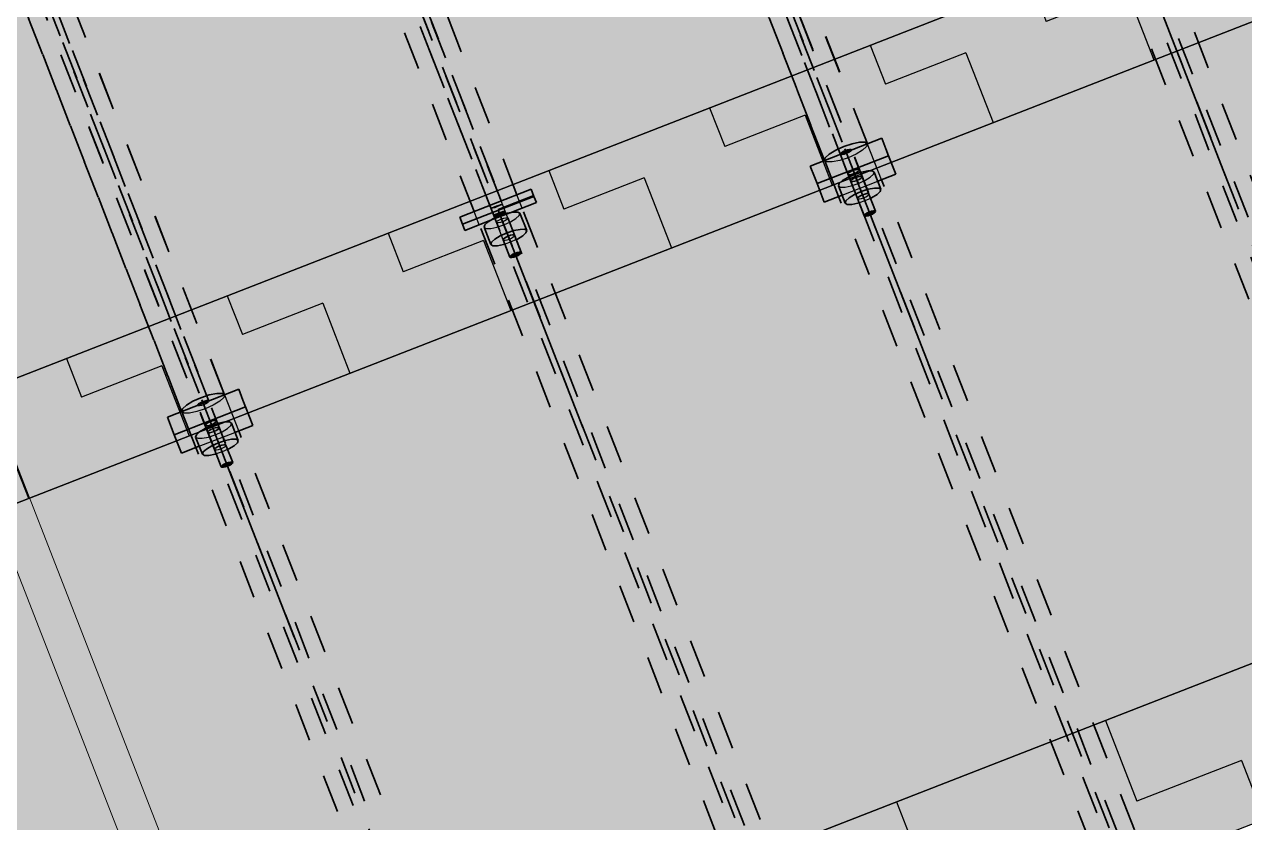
# Model space of a CAD drawing. Header units: metres. Extents: x 2688466 to 2688595, y 1221626 to 1221756.
# Drawn here: x 2688521.577 to 2688524.759, y 1221715.271 to 1221717.352 of the extents above; entities that cross this region are included whole.
import ezdxf

# ---------------------------------------------------------------- set-up
doc = ezdxf.new("R2010")
doc.units = ezdxf.units.M
doc.linetypes.add('AUSGEZOGEN', pattern=[0])
doc.linetypes.add('VERDECKT2_S2', pattern=[0.15, 0.1, -0.05])
for name, color, linetype, lineweight in [('Beton Ansicht', 7, 'AUSGEZOGEN', 35), ('Schnittbeschriftung', 7, 'AUSGEZOGEN', 50), ('Standard', 7, 'AUSGEZOGEN', 13), ('Text Decke', 7, 'AUSGEZOGEN', 25)]:
    doc.layers.add(name, color=color, linetype=linetype, lineweight=lineweight)

# ---------------------------------------------------------------- blocks, each defined once
blk = doc.blocks.new('Kran parametrisch_$F1')
at = {"layer": 'Standard', "color": 1, "linetype": 'AUSGEZOGEN', "lineweight": 18, "transparency": 33554687}
for points in [[(0.65, -1), (0.75, -1), (0.75, 50), (0.65, 50)], [(0.75, -1), (0.65, -1), (0.65, 50), (0.75, 50)], [(0.65, -1), (0.65, 50), (0.65, 50), (0.65, -1)], [(0.75, 50), (0.75, -1), (0.75, -1), (0.75, 50)]]:
    blk.add_lwpolyline(points, close=True, dxfattribs=at)

msp = doc.modelspace()

# ---------------------------------------------------------------- hatches: boundary and pattern name
at = {"layer": 'Beton Ansicht', "linetype": 'AUSGEZOGEN', "lineweight": 35, "transparency": 33554687}
for points in [[(2688522.7903, 1221716.8799), (2688522.7914, 1221716.8803), (2688522.1001, 1221718.6552), (2688522.0996, 1221718.6533)], [(2688522.7914, 1221716.8803), (2688522.7946, 1221716.8816), (2688522.1029, 1221718.6578), (2688522.1001, 1221718.6552)], [(2688522.7946, 1221716.8816), (2688522.7995, 1221716.8834), (2688522.1074, 1221718.6605), (2688522.1029, 1221718.6578)], [(2688522.7995, 1221716.8834), (2688522.8052, 1221716.8857), (2688522.113, 1221718.663), (2688522.1074, 1221718.6605)], [(2688522.8052, 1221716.8857), (2688522.8109, 1221716.8879), (2688522.1188, 1221718.6649), (2688522.113, 1221718.663)], [(2688522.8109, 1221716.8879), (2688522.8157, 1221716.8898), (2688522.124, 1221718.666), (2688522.1188, 1221718.6649)], [(2688522.8157, 1221716.8898), (2688522.8189, 1221716.891), (2688522.1277, 1221718.666), (2688522.124, 1221718.666)], [(2688522.8189, 1221716.891), (2688522.8201, 1221716.8915), (2688522.1294, 1221718.6649), (2688522.1277, 1221718.666)], [(2688522.8208, 1221716.8624), (2688522.815, 1221716.8603), (2688522.8179, 1221716.853), (2688522.8237, 1221716.855)], [(2688522.8257, 1221716.864), (2688522.8208, 1221716.8624), (2688522.8237, 1221716.855), (2688522.8286, 1221716.8566)], [(2688522.8291, 1221716.8648), (2688522.8257, 1221716.864), (2688522.8286, 1221716.8566), (2688522.8319, 1221716.8577)], [(2688522.8305, 1221716.8648), (2688522.8291, 1221716.8648), (2688522.8319, 1221716.8577), (2688522.8331, 1221716.8581)], [(2688522.8016, 1221716.8541), (2688522.8007, 1221716.8532), (2688522.8033, 1221716.8465), (2688522.8044, 1221716.847)], [(2688522.8047, 1221716.8558), (2688522.8016, 1221716.8541), (2688522.8044, 1221716.847), (2688522.8075, 1221716.8484)], [(2688522.8094, 1221716.858), (2688522.8047, 1221716.8558), (2688522.8075, 1221716.8484), (2688522.8123, 1221716.8505)], [(2688522.815, 1221716.8603), (2688522.8094, 1221716.858), (2688522.8123, 1221716.8505), (2688522.8179, 1221716.853)], [(2688522.8505, 1221716.7523), (2688522.8561, 1221716.7548), (2688522.8386, 1221716.7998), (2688522.833, 1221716.7973)], [(2688522.8561, 1221716.7548), (2688522.8619, 1221716.7568), (2688522.8444, 1221716.8018), (2688522.8386, 1221716.7998)], [(2688522.8619, 1221716.7568), (2688522.8671, 1221716.7578), (2688522.8496, 1221716.8028), (2688522.8444, 1221716.8018)], [(2688522.8671, 1221716.7578), (2688522.8708, 1221716.7578), (2688522.8533, 1221716.8028), (2688522.8496, 1221716.8028)], [(2688522.8708, 1221716.7578), (2688522.8725, 1221716.7568), (2688522.855, 1221716.8018), (2688522.8533, 1221716.8028)], [(2688522.8427, 1221716.7452), (2688522.8433, 1221716.7471), (2688522.8257, 1221716.7921), (2688522.8252, 1221716.7902)], [(2688522.8433, 1221716.7471), (2688522.846, 1221716.7496), (2688522.8285, 1221716.7946), (2688522.8257, 1221716.7921)], [(2688522.846, 1221716.7496), (2688522.8505, 1221716.7523), (2688522.833, 1221716.7973), (2688522.8285, 1221716.7946)]]:
    msp.add_hatch(color=5, dxfattribs=at).paths.add_polyline_path(points)
at = {"layer": 'Beton Ansicht', "linetype": 'AUSGEZOGEN', "lineweight": 13, "true_color": 0xd2d2a5, "transparency": 33554687}
for points in [[(2688523.8234, 1221717.0271), (2688523.8126, 1221717.0549), (2688523.6262, 1221716.9823), (2688523.6371, 1221716.9545)], [(2688523.6371, 1221716.9545), (2688523.6441, 1221716.9365), (2688523.8304, 1221717.0091), (2688523.8234, 1221717.0271)], [(2688523.6441, 1221716.9365), (2688523.6629, 1221716.8883), (2688523.7094, 1221716.9064), (2688523.7, 1221716.9305), (2688523.7018, 1221716.9365), (2688523.7104, 1221716.9444), (2688523.7245, 1221716.9529), (2688523.7419, 1221716.9607), (2688523.7601, 1221716.9667), (2688523.7763, 1221716.97), (2688523.7879, 1221716.97), (2688523.7932, 1221716.9668), (2688523.8026, 1221716.9427), (2688523.8492, 1221716.9608), (2688523.8304, 1221717.0091)], [(2688522.1467, 1221716.3724), (2688522.1358, 1221716.4003), (2688521.9495, 1221716.3277), (2688521.9603, 1221716.2998)], [(2688521.9603, 1221716.2998), (2688521.9673, 1221716.2818), (2688522.1537, 1221716.3544), (2688522.1467, 1221716.3724)], [(2688521.9673, 1221716.2818), (2688521.9861, 1221716.2336), (2688522.0327, 1221716.2518), (2688522.0233, 1221716.2759), (2688522.0251, 1221716.2819), (2688522.0336, 1221716.2897), (2688522.0477, 1221716.2982), (2688522.0652, 1221716.3061), (2688522.0834, 1221716.3121), (2688522.0995, 1221716.3154), (2688522.1112, 1221716.3154), (2688522.1165, 1221716.3122), (2688522.1259, 1221716.288), (2688522.1725, 1221716.3062), (2688522.1537, 1221716.3544)]]:
    msp.add_hatch(color=9, dxfattribs=at).paths.add_polyline_path(points)
at = {"layer": 'Beton Ansicht', "linetype": 'AUSGEZOGEN', "lineweight": 13, "transparency": 33554687}
for points in [[(2688523.7179, 1221717.0225), (2688523.7123, 1221717.02), (2688523.7137, 1221717.0164), (2688523.7194, 1221717.0186)], [(2688523.7237, 1221717.0244), (2688523.7179, 1221717.0225), (2688523.7194, 1221717.0186), (2688523.7251, 1221717.0208)], [(2688523.7289, 1221717.0255), (2688523.7237, 1221717.0244), (2688523.7251, 1221717.0208), (2688523.7299, 1221717.0227)], [(2688523.7326, 1221717.0255), (2688523.7289, 1221717.0255), (2688523.7299, 1221717.0227), (2688523.7332, 1221717.024)], [(2688523.7343, 1221717.0244), (2688523.7326, 1221717.0255), (2688523.7332, 1221717.024)], [(2688523.705, 1221717.0147), (2688523.7045, 1221717.0128), (2688523.7056, 1221717.0133)], [(2688523.7078, 1221717.0172), (2688523.705, 1221717.0147), (2688523.7056, 1221717.0133), (2688523.7088, 1221717.0145)], [(2688523.7123, 1221717.02), (2688523.7078, 1221717.0172), (2688523.7088, 1221717.0145), (2688523.7137, 1221717.0164)], [(2688523.742, 1221716.9079), (2688523.7595, 1221716.9157), (2688523.7419, 1221716.9607), (2688523.7245, 1221716.9529)], [(2688523.7595, 1221716.9157), (2688523.7777, 1221716.9217), (2688523.7601, 1221716.9667), (2688523.7419, 1221716.9607)], [(2688523.7777, 1221716.9217), (2688523.7938, 1221716.925), (2688523.7763, 1221716.97), (2688523.7601, 1221716.9667)], [(2688523.7938, 1221716.925), (2688523.8054, 1221716.925), (2688523.7879, 1221716.97), (2688523.7763, 1221716.97)], [(2688523.8054, 1221716.925), (2688523.8108, 1221716.9218), (2688523.7932, 1221716.9668), (2688523.7879, 1221716.97)], [(2688523.7176, 1221716.8855), (2688523.7193, 1221716.8915), (2688523.7018, 1221716.9365), (2688523.7, 1221716.9305)], [(2688523.7193, 1221716.8915), (2688523.7279, 1221716.8994), (2688523.7104, 1221716.9444), (2688523.7018, 1221716.9365)], [(2688523.7279, 1221716.8994), (2688523.742, 1221716.9079), (2688523.7245, 1221716.9529), (2688523.7104, 1221716.9444)], [(2688523.7863, 1221716.8995), (2688523.8004, 1221716.908), (2688523.809, 1221716.9158), (2688523.8108, 1221716.9218), (2688523.8054, 1221716.925), (2688523.7938, 1221716.925), (2688523.7777, 1221716.9217), (2688523.7595, 1221716.9157), (2688523.742, 1221716.9079), (2688523.7279, 1221716.8994), (2688523.7193, 1221716.8915), (2688523.7176, 1221716.8855), (2688523.7229, 1221716.8823), (2688523.7345, 1221716.8823), (2688523.7507, 1221716.8856), (2688523.7537, 1221716.8866), (2688523.7493, 1221716.8978), (2688523.7498, 1221716.8998), (2688523.7526, 1221716.9023), (2688523.7571, 1221716.905), (2688523.7627, 1221716.9075), (2688523.7685, 1221716.9094), (2688523.7736, 1221716.9105), (2688523.7774, 1221716.9105), (2688523.7791, 1221716.9095), (2688523.7835, 1221716.8982)], [(2688523.7668, 1221716.8528), (2688523.7673, 1221716.8548), (2688523.7498, 1221716.8998), (2688523.7493, 1221716.8978)], [(2688523.7673, 1221716.8548), (2688523.7701, 1221716.8573), (2688523.7526, 1221716.9023), (2688523.7498, 1221716.8998)], [(2688523.7701, 1221716.8573), (2688523.7746, 1221716.86), (2688523.7571, 1221716.905), (2688523.7526, 1221716.9023)], [(2688523.7746, 1221716.86), (2688523.7802, 1221716.8625), (2688523.7627, 1221716.9075), (2688523.7571, 1221716.905)], [(2688523.7802, 1221716.8625), (2688523.786, 1221716.8644), (2688523.7685, 1221716.9094), (2688523.7627, 1221716.9075)], [(2688523.786, 1221716.8644), (2688523.7912, 1221716.8655), (2688523.7736, 1221716.9105), (2688523.7685, 1221716.9094)], [(2688523.7912, 1221716.8655), (2688523.7949, 1221716.8655), (2688523.7774, 1221716.9105), (2688523.7736, 1221716.9105)], [(2688523.7949, 1221716.8655), (2688523.7966, 1221716.8645), (2688523.7791, 1221716.9095), (2688523.7774, 1221716.9105)], [(2688522.8536, 1221716.8141), (2688522.8697, 1221716.8173), (2688522.8522, 1221716.8623), (2688522.8361, 1221716.8591)], [(2688522.8697, 1221716.8173), (2688522.8813, 1221716.8174), (2688522.8638, 1221716.8624), (2688522.8522, 1221716.8623)], [(2688522.8813, 1221716.8174), (2688522.8867, 1221716.8141), (2688522.8692, 1221716.8591), (2688522.8638, 1221716.8624)], [(2688523.7933, 1221716.86), (2688523.796, 1221716.8625), (2688523.7966, 1221716.8645), (2688523.7949, 1221716.8655), (2688523.7912, 1221716.8655), (2688523.786, 1221716.8644), (2688523.7802, 1221716.8625), (2688523.7746, 1221716.86), (2688523.7701, 1221716.8573), (2688523.7673, 1221716.8548), (2688523.7668, 1221716.8528), (2688523.7685, 1221716.8518), (2688523.7722, 1221716.8518), (2688523.7774, 1221716.8529), (2688523.7832, 1221716.8548), (2688523.7888, 1221716.8573)], [(2688522.7953, 1221716.7838), (2688522.8038, 1221716.7917), (2688522.7863, 1221716.8367), (2688522.7777, 1221716.8288)], [(2688522.8038, 1221716.7917), (2688522.8179, 1221716.8002), (2688522.8004, 1221716.8452), (2688522.7863, 1221716.8367)], [(2688522.8179, 1221716.8002), (2688522.8354, 1221716.808), (2688522.8179, 1221716.853), (2688522.8004, 1221716.8452)], [(2688522.8354, 1221716.808), (2688522.8536, 1221716.8141), (2688522.8361, 1221716.8591), (2688522.8179, 1221716.853)], [(2688522.7935, 1221716.7778), (2688522.7953, 1221716.7838), (2688522.7777, 1221716.8288), (2688522.776, 1221716.8228)], [(2688522.8623, 1221716.7918), (2688522.8764, 1221716.8003), (2688522.8849, 1221716.8081), (2688522.8867, 1221716.8141), (2688522.8813, 1221716.8174), (2688522.8697, 1221716.8173), (2688522.8536, 1221716.8141), (2688522.8354, 1221716.808), (2688522.8179, 1221716.8002), (2688522.8038, 1221716.7917), (2688522.7953, 1221716.7838), (2688522.7935, 1221716.7778), (2688522.7988, 1221716.7746), (2688522.8105, 1221716.7746), (2688522.8266, 1221716.7779), (2688522.8296, 1221716.7789), (2688522.8252, 1221716.7902), (2688522.8257, 1221716.7921), (2688522.8285, 1221716.7946), (2688522.833, 1221716.7973), (2688522.8386, 1221716.7998), (2688522.8444, 1221716.8018), (2688522.8496, 1221716.8028), (2688522.8533, 1221716.8028), (2688522.855, 1221716.8018), (2688522.8594, 1221716.7905)], [(2688522.8692, 1221716.7523), (2688522.872, 1221716.7549), (2688522.8725, 1221716.7568), (2688522.8708, 1221716.7578), (2688522.8671, 1221716.7578), (2688522.8619, 1221716.7568), (2688522.8561, 1221716.7548), (2688522.8505, 1221716.7523), (2688522.846, 1221716.7496), (2688522.8433, 1221716.7471), (2688522.8427, 1221716.7452), (2688522.8444, 1221716.7441), (2688522.8481, 1221716.7441), (2688522.8533, 1221716.7452), (2688522.8591, 1221716.7471), (2688522.8647, 1221716.7496)], [(2688522.0283, 1221716.3601), (2688522.0277, 1221716.3582), (2688522.0289, 1221716.3586)], [(2688522.0311, 1221716.3626), (2688522.0283, 1221716.3601), (2688522.0289, 1221716.3586), (2688522.0321, 1221716.3599)], [(2688522.0356, 1221716.3653), (2688522.0311, 1221716.3626), (2688522.0321, 1221716.3599), (2688522.0369, 1221716.3618)], [(2688522.0412, 1221716.3678), (2688522.0356, 1221716.3653), (2688522.0369, 1221716.3618), (2688522.0427, 1221716.364)], [(2688522.047, 1221716.3698), (2688522.0412, 1221716.3678), (2688522.0427, 1221716.364), (2688522.0484, 1221716.3662)], [(2688522.0521, 1221716.3708), (2688522.047, 1221716.3698), (2688522.0484, 1221716.3662), (2688522.0532, 1221716.3681)], [(2688522.0559, 1221716.3708), (2688522.0521, 1221716.3708), (2688522.0532, 1221716.3681), (2688522.0564, 1221716.3694)], [(2688522.0576, 1221716.3698), (2688522.0559, 1221716.3708), (2688522.0564, 1221716.3694)], [(2688522.0426, 1221716.2369), (2688522.0512, 1221716.2447), (2688522.0336, 1221716.2897), (2688522.0251, 1221716.2819)], [(2688522.0512, 1221716.2447), (2688522.0653, 1221716.2532), (2688522.0477, 1221716.2982), (2688522.0336, 1221716.2897)], [(2688522.0653, 1221716.2532), (2688522.0827, 1221716.2611), (2688522.0652, 1221716.3061), (2688522.0477, 1221716.2982)], [(2688522.0827, 1221716.2611), (2688522.1009, 1221716.2671), (2688522.0834, 1221716.3121), (2688522.0652, 1221716.3061)], [(2688522.1009, 1221716.2671), (2688522.1171, 1221716.2704), (2688522.0995, 1221716.3154), (2688522.0834, 1221716.3121)], [(2688522.1171, 1221716.2704), (2688522.1287, 1221716.2704), (2688522.1112, 1221716.3154), (2688522.0995, 1221716.3154)], [(2688522.1287, 1221716.2704), (2688522.134, 1221716.2672), (2688522.1165, 1221716.3122), (2688522.1112, 1221716.3154)], [(2688522.0408, 1221716.2309), (2688522.0426, 1221716.2369), (2688522.0251, 1221716.2819), (2688522.0233, 1221716.2759)], [(2688522.1096, 1221716.2448), (2688522.1237, 1221716.2533), (2688522.1323, 1221716.2612), (2688522.134, 1221716.2672), (2688522.1287, 1221716.2704), (2688522.1171, 1221716.2704), (2688522.1009, 1221716.2671), (2688522.0827, 1221716.2611), (2688522.0653, 1221716.2532), (2688522.0512, 1221716.2447), (2688522.0426, 1221716.2369), (2688522.0408, 1221716.2309), (2688522.0462, 1221716.2276), (2688522.0578, 1221716.2277), (2688522.0739, 1221716.2309), (2688522.0769, 1221716.2319), (2688522.0725, 1221716.2432), (2688522.0731, 1221716.2451), (2688522.0758, 1221716.2476), (2688522.0803, 1221716.2504), (2688522.0859, 1221716.2529), (2688522.0917, 1221716.2548), (2688522.0969, 1221716.2558), (2688522.1006, 1221716.2559), (2688522.1023, 1221716.2548), (2688522.1067, 1221716.2435)], [(2688522.09, 1221716.1982), (2688522.0906, 1221716.2001), (2688522.0731, 1221716.2451), (2688522.0725, 1221716.2432)], [(2688522.0906, 1221716.2001), (2688522.0934, 1221716.2026), (2688522.0758, 1221716.2476), (2688522.0731, 1221716.2451)], [(2688522.0934, 1221716.2026), (2688522.0979, 1221716.2054), (2688522.0803, 1221716.2504), (2688522.0758, 1221716.2476)], [(2688522.0979, 1221716.2054), (2688522.1035, 1221716.2079), (2688522.0859, 1221716.2529), (2688522.0803, 1221716.2504)], [(2688522.1035, 1221716.2079), (2688522.1093, 1221716.2098), (2688522.0917, 1221716.2548), (2688522.0859, 1221716.2529)], [(2688522.1093, 1221716.2098), (2688522.1144, 1221716.2108), (2688522.0969, 1221716.2558), (2688522.0917, 1221716.2548)], [(2688522.1144, 1221716.2108), (2688522.1182, 1221716.2109), (2688522.1006, 1221716.2559), (2688522.0969, 1221716.2558)], [(2688522.1182, 1221716.2109), (2688522.1199, 1221716.2098), (2688522.1023, 1221716.2548), (2688522.1006, 1221716.2559)], [(2688522.1166, 1221716.2054), (2688522.1193, 1221716.2079), (2688522.1199, 1221716.2098), (2688522.1182, 1221716.2109), (2688522.1144, 1221716.2108), (2688522.1093, 1221716.2098), (2688522.1035, 1221716.2079), (2688522.0979, 1221716.2054), (2688522.0934, 1221716.2026), (2688522.0906, 1221716.2001), (2688522.09, 1221716.1982), (2688522.0918, 1221716.1972), (2688522.0955, 1221716.1972), (2688522.1006, 1221716.1982), (2688522.1065, 1221716.2002), (2688522.1121, 1221716.2027)]]:
    msp.add_hatch(color=5, dxfattribs=at).paths.add_polyline_path(points)
at = {"layer": 'Beton Ansicht', "linetype": 'AUSGEZOGEN', "lineweight": 13, "true_color": 0xb20000, "transparency": 33554687}
for points in [[(2688522.9056, 1221716.9034), (2688522.8983, 1221716.922), (2688522.712, 1221716.8494), (2688522.7192, 1221716.8308)], [(2688522.9119, 1221716.8871), (2688522.9056, 1221716.9034), (2688522.7192, 1221716.8308), (2688522.7255, 1221716.8146), (2688522.7936, 1221716.8411), (2688522.8004, 1221716.8452), (2688522.8033, 1221716.8465), (2688522.8007, 1221716.8532), (2688522.8016, 1221716.8541), (2688522.8047, 1221716.8558), (2688522.8094, 1221716.858), (2688522.815, 1221716.8603), (2688522.8208, 1221716.8624), (2688522.8257, 1221716.864), (2688522.8291, 1221716.8648), (2688522.8305, 1221716.8648), (2688522.8331, 1221716.8581), (2688522.8361, 1221716.8591), (2688522.8438, 1221716.8606)]]:
    msp.add_hatch(color=14, dxfattribs=at).paths.add_polyline_path(points)
at = {"layer": 'Standard', "linetype": 'AUSGEZOGEN', "lineweight": 13, "transparency": 33554559}
h = msp.add_hatch(color=7, dxfattribs=at)
h.set_gradient(color1=(199, 199, 199), color2=(199, 199, 199), one_color=1)
h.paths.add_polyline_path([(2688524.0481, 1221722.5136), (2688523.0204, 1221725.1523), (2688510.7203, 1221720.3619), (2688513.256, 1221713.851), (2688516.9486, 1221715.2891), (2688517.1695, 1221714.7219), (2688524.6588, 1221717.6386), (2688522.9298, 1221722.0782)], flags=0)
h = msp.add_hatch(color=7, dxfattribs=at)
h.set_gradient(color1=(140, 255, 140), color2=(140, 255, 140), one_color=1)
h.paths.add_polyline_path([(2688525.0461, 1221717.7465), (2688524.6588, 1221717.6386), (2688517.1695, 1221714.7219), (2688516.9965, 1221714.3283), (2688526.2135, 1221717.9179), (2688526.1177, 1221718.1639)], flags=0)
at = {"layer": 'Standard', "linetype": 'AUSGEZOGEN', "lineweight": 25, "transparency": 33554687}
h = msp.add_hatch(dxfattribs=at)
h.set_pattern_fill('MUSTER', scale=0.225, angle=201.28, style=0, pattern_type=2)
h.set_pattern_definition([(201.28, (2688527.788, 1221730.57237), (-0.1280007, -0.2913174), [0.225, -0.225]), (291.28, (2688527.788, 1221730.57237), (0.2913174, -0.1280007), [0.225, -0.225])])
h.paths.add_polyline_path([(2688517.1695, 1221714.7219), (2688516.9965, 1221714.3283), (2688526.2135, 1221717.9179), (2688526.1177, 1221718.1639), (2688526.1177, 1221718.1639), (2688525.0461, 1221717.7465), (2688524.6588, 1221717.6386)], flags=0)
at = {"layer": 'Standard', "linetype": 'AUSGEZOGEN', "lineweight": 13, "transparency": 33554559}
h = msp.add_hatch(color=7, dxfattribs=at)
h.set_gradient(color1=(199, 199, 199), color2=(199, 199, 199), one_color=1)
h.paths.add_polyline_path([(2688516.9965, 1221714.3283), (2688517.5559, 1221712.8921), (2688518.9734, 1221713.4442), (2688518.98, 1221713.4274), (2688526.7794, 1221716.4649), (2688526.2135, 1221717.9179)], flags=0)
at = {"layer": 'Standard', "linetype": 'AUSGEZOGEN', "lineweight": 25, "transparency": 33554687}
h = msp.add_hatch(dxfattribs=at)
h.set_pattern_fill('MUSTER', scale=0.2925, angle=201.28, style=0, pattern_type=2)
h.set_pattern_definition([(201.28, (2688527.7112, 1221730.39757), (-0.166401, -0.3787126), [0.2925, -0.2925]), (291.28, (2688527.7112, 1221730.39757), (0.3787126, -0.166401), [0.2925, -0.2925])])
h.paths.add_polyline_path([(2688517.3233, 1221712.3629), (2688526.9211, 1221716.1008), (2688526.7794, 1221716.4649), (2688518.98, 1221713.4274), (2688518.9734, 1221713.4442), (2688517.5559, 1221712.8921)], flags=0)
at = {"layer": 'Standard', "linetype": 'AUSGEZOGEN', "lineweight": 13, "transparency": 33554559}
h = msp.add_hatch(color=7, dxfattribs=at)
h.set_gradient(color1=(140, 255, 140), color2=(140, 255, 140), one_color=1)
h.paths.add_polyline_path([(2688518.98, 1221713.4274), (2688519.1218, 1221713.0633), (2688526.9211, 1221716.1008), (2688526.7794, 1221716.4649)], flags=0)

# ---------------------------------------------------------------- linework, layer by layer
at = {"layer": 'Beton Ansicht', "linetype": 'VERDECKT2_S2', "lineweight": 35, "transparency": 33554687}
for p, q in [((2688523.7493, 1221716.8978), (2688520.9002, 1221724.2134)), ((2688523.7817, 1221716.8587), (2688520.9094, 1221724.2337)), ((2688523.7791, 1221716.9095), (2688520.93, 1221724.225)), ((2688523.7753, 1221717.0404), (2688520.971, 1221724.241)), ((2688523.6635, 1221716.9969), (2688520.8592, 1221724.1974)), ((2688522.8576, 1221716.751), (2688520.0056, 1221724.074)), ((2688522.105, 1221716.204), (2688519.2327, 1221723.5791)), ((2688522.0986, 1221716.3858), (2688519.2942, 1221723.5864)), ((2688522.0725, 1221716.2432), (2688519.2234, 1221723.5588)), ((2688522.0576, 1221716.3698), (2688519.2532, 1221723.5704)), ((2688521.9867, 1221716.3422), (2688519.1824, 1221723.5428)), ((2688525.2514, 1221715.5653), (2688522.9106, 1221721.5758)), ((2688525.204, 1221715.7311), (2688523.1008, 1221721.1316)), ((2688525.1742, 1221715.7195), (2688523.0709, 1221721.1199)), ((2688524.4785, 1221715.0703), (2688522.1377, 1221721.0808)), ((2688523.5747, 1221714.9107), (2688521.2338, 1221720.9211)), ((2688523.7756, 1221717.0405), (2688522.3689, 1221720.6525)), ((2688524.4461, 1221715.1095), (2688522.298, 1221720.6249)), ((2688524.4311, 1221715.2361), (2688522.3279, 1221720.6366)), ((2688523.7004, 1221716.9029), (2688522.257, 1221720.609)), ((2688522.8614, 1221716.9076), (2688521.465, 1221720.4929)), ((2688523.5422, 1221714.9499), (2688521.3942, 1221720.4653)), ((2688523.5273, 1221715.0765), (2688521.424, 1221720.4769)), ((2688522.8018, 1221714.4157), (2688520.4609, 1221720.4262)), ((2688522.7544, 1221714.5815), (2688520.6511, 1221719.9819)), ((2688522.0988, 1221716.3859), (2688520.6921, 1221719.9979)), ((2688522.0237, 1221716.2482), (2688520.5803, 1221719.9543)), ((2688522.7245, 1221714.5699), (2688520.6213, 1221719.9703)), ((2688522.7903, 1221716.8799), (2688522.0996, 1221718.6533)), ((2688522.8201, 1221716.8915), (2688522.1294, 1221718.6649)), ((2688522.7495, 1221716.864), (2688522.059, 1221718.6371)), ((2688525.245, 1221715.7471), (2688524.5517, 1221717.5274)), ((2688525.1332, 1221715.7035), (2688524.4398, 1221717.4838)), ((2688524.4721, 1221715.2521), (2688523.8122, 1221716.9464)), ((2688524.3603, 1221715.2085), (2688523.7004, 1221716.9029)), ((2688523.5683, 1221715.0924), (2688522.8749, 1221716.8727)), ((2688523.4564, 1221715.0489), (2688522.7631, 1221716.8292)), ((2688522.7954, 1221714.5974), (2688522.1355, 1221716.2918)), ((2688522.6835, 1221714.5539), (2688522.0237, 1221716.2482))]:
    msp.add_line(p, q, dxfattribs=at)
at = {"layer": 'Beton Ansicht', "linetype": 'AUSGEZOGEN', "lineweight": 35, "transparency": 33554687}
for p, q in [((2688524.7096, 1221716.9556), (2688524.5344, 1221717.4056)), ((2688523.6262, 1221716.9823), (2688523.8126, 1221717.0549)), ((2688523.8234, 1221717.0271), (2688523.8126, 1221717.0549)), ((2688523.6759, 1221717.0135), (2688523.6928, 1221717.0237)), ((2688523.6928, 1221717.0237), (2688523.7138, 1221717.0331)), ((2688523.7123, 1221717.02), (2688523.7179, 1221717.0225)), ((2688523.7138, 1221717.0331), (2688523.7356, 1221717.0403)), ((2688523.7179, 1221717.0225), (2688523.7237, 1221717.0244)), ((2688523.7237, 1221717.0244), (2688523.7289, 1221717.0255)), ((2688523.7289, 1221717.0255), (2688523.7326, 1221717.0255)), ((2688523.7326, 1221717.0255), (2688523.7343, 1221717.0244)), ((2688523.7356, 1221717.0403), (2688523.7549, 1221717.0443)), ((2688523.7549, 1221717.0443), (2688523.7689, 1221717.0443)), ((2688523.7689, 1221717.0443), (2688523.7753, 1221717.0404)), ((2688523.8234, 1221717.0271), (2688523.8304, 1221717.0091)), ((2688523.8304, 1221717.0091), (2688523.6441, 1221716.9365)), ((2688523.6635, 1221716.9969), (2688523.6656, 1221717.004)), ((2688523.6656, 1221717.004), (2688523.6759, 1221717.0135)), ((2688523.7045, 1221717.0128), (2688523.705, 1221717.0147)), ((2688523.705, 1221717.0147), (2688523.7078, 1221717.0172)), ((2688523.7078, 1221717.0172), (2688523.7123, 1221717.02)), ((2688523.8492, 1221716.9608), (2688523.8304, 1221717.0091)), ((2688523.6262, 1221716.9823), (2688523.6371, 1221716.9545)), ((2688523.7419, 1221716.9607), (2688523.7245, 1221716.9529)), ((2688523.7601, 1221716.9667), (2688523.7419, 1221716.9607)), ((2688523.7763, 1221716.97), (2688523.7601, 1221716.9667)), ((2688523.7879, 1221716.97), (2688523.7763, 1221716.97)), ((2688523.7932, 1221716.9668), (2688523.7879, 1221716.97)), ((2688523.7932, 1221716.9668), (2688523.8108, 1221716.9218)), ((2688523.8026, 1221716.9427), (2688523.8492, 1221716.9608)), ((2688523.6371, 1221716.9545), (2688523.6441, 1221716.9365)), ((2688523.6441, 1221716.9365), (2688523.6629, 1221716.8883)), ((2688523.7018, 1221716.9365), (2688523.7, 1221716.9305)), ((2688523.7, 1221716.9305), (2688523.7176, 1221716.8855)), ((2688523.7104, 1221716.9444), (2688523.7018, 1221716.9365)), ((2688523.7245, 1221716.9529), (2688523.7104, 1221716.9444)), ((2688523.7777, 1221716.9217), (2688523.7938, 1221716.925)), ((2688523.7938, 1221716.925), (2688523.8054, 1221716.925)), ((2688523.8054, 1221716.925), (2688523.8108, 1221716.9218)), ((2688522.712, 1221716.8494), (2688522.8983, 1221716.922)), ((2688522.9056, 1221716.9034), (2688522.7192, 1221716.8308)), ((2688522.9056, 1221716.9034), (2688522.8983, 1221716.922)), ((2688522.9119, 1221716.8871), (2688522.9056, 1221716.9034)), ((2688523.6629, 1221716.8883), (2688523.7094, 1221716.9064)), ((2688523.7193, 1221716.8915), (2688523.7279, 1221716.8994)), ((2688523.7279, 1221716.8994), (2688523.742, 1221716.9079)), ((2688523.742, 1221716.9079), (2688523.7595, 1221716.9157)), ((2688523.7498, 1221716.8998), (2688523.7493, 1221716.8978)), ((2688523.7668, 1221716.8528), (2688523.7493, 1221716.8978)), ((2688523.7526, 1221716.9023), (2688523.7498, 1221716.8998)), ((2688523.7571, 1221716.905), (2688523.7526, 1221716.9023)), ((2688523.7627, 1221716.9075), (2688523.7571, 1221716.905)), ((2688523.7595, 1221716.9157), (2688523.7777, 1221716.9217)), ((2688523.7685, 1221716.9094), (2688523.7627, 1221716.9075)), ((2688523.7736, 1221716.9105), (2688523.7685, 1221716.9094)), ((2688523.7774, 1221716.9105), (2688523.7736, 1221716.9105)), ((2688523.7791, 1221716.9095), (2688523.7774, 1221716.9105)), ((2688523.7966, 1221716.8645), (2688523.7791, 1221716.9095)), ((2688523.7863, 1221716.8995), (2688523.7835, 1221716.8982)), ((2688523.8004, 1221716.908), (2688523.7863, 1221716.8995)), ((2688523.809, 1221716.9158), (2688523.8004, 1221716.908)), ((2688523.8108, 1221716.9218), (2688523.809, 1221716.9158)), ((2688522.8208, 1221716.8624), (2688522.815, 1221716.8603)), ((2688522.8257, 1221716.864), (2688522.8208, 1221716.8624)), ((2688522.8291, 1221716.8648), (2688522.8257, 1221716.864)), ((2688522.8305, 1221716.8648), (2688522.8291, 1221716.8648)), ((2688522.8522, 1221716.8623), (2688522.8361, 1221716.8591)), ((2688522.8438, 1221716.8606), (2688522.9119, 1221716.8871)), ((2688522.8638, 1221716.8624), (2688522.8522, 1221716.8623)), ((2688522.8692, 1221716.8591), (2688522.8638, 1221716.8624)), ((2688523.7176, 1221716.8855), (2688523.7193, 1221716.8915)), ((2688523.7229, 1221716.8823), (2688523.7176, 1221716.8855)), ((2688523.7345, 1221716.8823), (2688523.7229, 1221716.8823)), ((2688523.7507, 1221716.8856), (2688523.7345, 1221716.8823)), ((2688523.7537, 1221716.8866), (2688523.7507, 1221716.8856)), ((2688523.7746, 1221716.86), (2688523.7802, 1221716.8625)), ((2688523.7802, 1221716.8625), (2688523.786, 1221716.8644)), ((2688523.786, 1221716.8644), (2688523.7912, 1221716.8655)), ((2688523.7912, 1221716.8655), (2688523.7949, 1221716.8655)), ((2688523.796, 1221716.8625), (2688523.7933, 1221716.86)), ((2688523.7949, 1221716.8655), (2688523.7966, 1221716.8645)), ((2688523.7966, 1221716.8645), (2688523.796, 1221716.8625)), ((2688522.7192, 1221716.8308), (2688522.712, 1221716.8494)), ((2688522.7192, 1221716.8308), (2688522.7255, 1221716.8146)), ((2688522.7255, 1221716.8146), (2688522.7936, 1221716.8411)), ((2688522.7863, 1221716.8367), (2688522.7777, 1221716.8288)), ((2688522.8004, 1221716.8452), (2688522.7863, 1221716.8367)), ((2688522.8179, 1221716.853), (2688522.8004, 1221716.8452)), ((2688522.8016, 1221716.8541), (2688522.8007, 1221716.8532)), ((2688522.8047, 1221716.8558), (2688522.8016, 1221716.8541)), ((2688522.8094, 1221716.858), (2688522.8047, 1221716.8558)), ((2688522.815, 1221716.8603), (2688522.8094, 1221716.858)), ((2688522.8361, 1221716.8591), (2688522.8179, 1221716.853)), ((2688522.8692, 1221716.8591), (2688522.8867, 1221716.8141)), ((2688523.7668, 1221716.8528), (2688523.7673, 1221716.8548)), ((2688523.7685, 1221716.8518), (2688523.7668, 1221716.8528)), ((2688523.7673, 1221716.8548), (2688523.7701, 1221716.8573)), ((2688523.7722, 1221716.8518), (2688523.7685, 1221716.8518)), ((2688523.7701, 1221716.8573), (2688523.7746, 1221716.86)), ((2688523.7774, 1221716.8529), (2688523.7722, 1221716.8518)), ((2688523.7832, 1221716.8548), (2688523.7774, 1221716.8529)), ((2688523.957, 1221716.4086), (2688523.7817, 1221716.8587)), ((2688523.7888, 1221716.8573), (2688523.7832, 1221716.8548)), ((2688523.7933, 1221716.86), (2688523.7888, 1221716.8573)), ((2688522.7777, 1221716.8288), (2688522.776, 1221716.8228)), ((2688522.776, 1221716.8228), (2688522.7935, 1221716.7778)), ((2688522.8038, 1221716.7917), (2688522.8179, 1221716.8002)), ((2688522.8179, 1221716.8002), (2688522.8354, 1221716.808)), ((2688522.8386, 1221716.7998), (2688522.833, 1221716.7973)), ((2688522.8354, 1221716.808), (2688522.8536, 1221716.8141)), ((2688522.8444, 1221716.8018), (2688522.8386, 1221716.7998)), ((2688522.8496, 1221716.8028), (2688522.8444, 1221716.8018)), ((2688522.8533, 1221716.8028), (2688522.8496, 1221716.8028)), ((2688522.855, 1221716.8018), (2688522.8533, 1221716.8028)), ((2688522.8536, 1221716.8141), (2688522.8697, 1221716.8173)), ((2688522.8725, 1221716.7568), (2688522.855, 1221716.8018)), ((2688522.8764, 1221716.8003), (2688522.8623, 1221716.7918)), ((2688522.8697, 1221716.8173), (2688522.8813, 1221716.8174)), ((2688522.8849, 1221716.8081), (2688522.8764, 1221716.8003)), ((2688522.8813, 1221716.8174), (2688522.8867, 1221716.8141)), ((2688522.8867, 1221716.8141), (2688522.8849, 1221716.8081)), ((2688522.7935, 1221716.7778), (2688522.7953, 1221716.7838)), ((2688522.7988, 1221716.7746), (2688522.7935, 1221716.7778)), ((2688522.7953, 1221716.7838), (2688522.8038, 1221716.7917)), ((2688522.8105, 1221716.7746), (2688522.7988, 1221716.7746)), ((2688522.8266, 1221716.7779), (2688522.8105, 1221716.7746)), ((2688522.8257, 1221716.7921), (2688522.8252, 1221716.7902)), ((2688522.8427, 1221716.7452), (2688522.8252, 1221716.7902)), ((2688522.8285, 1221716.7946), (2688522.8257, 1221716.7921)), ((2688522.8296, 1221716.7789), (2688522.8266, 1221716.7779)), ((2688522.833, 1221716.7973), (2688522.8285, 1221716.7946)), ((2688522.8623, 1221716.7918), (2688522.8594, 1221716.7905)), ((2688522.8427, 1221716.7452), (2688522.8433, 1221716.7471)), ((2688522.8444, 1221716.7441), (2688522.8427, 1221716.7452)), ((2688522.8433, 1221716.7471), (2688522.846, 1221716.7496)), ((2688522.8481, 1221716.7441), (2688522.8444, 1221716.7441)), ((2688522.846, 1221716.7496), (2688522.8505, 1221716.7523)), ((2688522.8533, 1221716.7452), (2688522.8481, 1221716.7441)), ((2688522.8505, 1221716.7523), (2688522.8561, 1221716.7548)), ((2688522.8591, 1221716.7471), (2688522.8533, 1221716.7452)), ((2688522.8561, 1221716.7548), (2688522.8619, 1221716.7568)), ((2688523.0329, 1221716.3009), (2688522.8576, 1221716.751)), ((2688522.8647, 1221716.7496), (2688522.8591, 1221716.7471)), ((2688522.8619, 1221716.7568), (2688522.8671, 1221716.7578)), ((2688522.8692, 1221716.7523), (2688522.8647, 1221716.7496)), ((2688522.8671, 1221716.7578), (2688522.8708, 1221716.7578)), ((2688522.872, 1221716.7549), (2688522.8692, 1221716.7523)), ((2688522.8708, 1221716.7578), (2688522.8725, 1221716.7568)), ((2688522.8725, 1221716.7568), (2688522.872, 1221716.7549)), ((2688521.9495, 1221716.3277), (2688522.1358, 1221716.4003)), ((2688522.037, 1221716.3785), (2688522.0588, 1221716.3857)), ((2688522.0588, 1221716.3857), (2688522.0782, 1221716.3896)), ((2688522.0782, 1221716.3896), (2688522.0922, 1221716.3896)), ((2688522.0922, 1221716.3896), (2688522.0986, 1221716.3858)), ((2688522.1467, 1221716.3724), (2688522.1358, 1221716.4003)), ((2688522.1537, 1221716.3544), (2688521.9673, 1221716.2818)), ((2688521.9888, 1221716.3494), (2688521.9991, 1221716.3588)), ((2688521.9991, 1221716.3588), (2688522.0161, 1221716.369)), ((2688522.0161, 1221716.369), (2688522.037, 1221716.3785)), ((2688522.0277, 1221716.3582), (2688522.0283, 1221716.3601)), ((2688522.0283, 1221716.3601), (2688522.0311, 1221716.3626)), ((2688522.0311, 1221716.3626), (2688522.0356, 1221716.3653)), ((2688522.0356, 1221716.3653), (2688522.0412, 1221716.3678)), ((2688522.0412, 1221716.3678), (2688522.047, 1221716.3698)), ((2688522.047, 1221716.3698), (2688522.0521, 1221716.3708)), ((2688522.0521, 1221716.3708), (2688522.0559, 1221716.3708)), ((2688522.0559, 1221716.3708), (2688522.0576, 1221716.3698)), ((2688522.1467, 1221716.3724), (2688522.1537, 1221716.3544)), ((2688522.1725, 1221716.3062), (2688522.1537, 1221716.3544)), ((2688521.9495, 1221716.3277), (2688521.9603, 1221716.2998)), ((2688521.9867, 1221716.3422), (2688521.9888, 1221716.3494)), ((2688521.9603, 1221716.2998), (2688521.9673, 1221716.2818)), ((2688522.0336, 1221716.2897), (2688522.0251, 1221716.2819)), ((2688522.0477, 1221716.2982), (2688522.0336, 1221716.2897)), ((2688522.0652, 1221716.3061), (2688522.0477, 1221716.2982)), ((2688522.0834, 1221716.3121), (2688522.0652, 1221716.3061)), ((2688522.0995, 1221716.3154), (2688522.0834, 1221716.3121)), ((2688522.1112, 1221716.3154), (2688522.0995, 1221716.3154)), ((2688522.1165, 1221716.3122), (2688522.1112, 1221716.3154)), ((2688522.1165, 1221716.3122), (2688522.134, 1221716.2672)), ((2688522.1259, 1221716.288), (2688522.1725, 1221716.3062)), ((2688521.9673, 1221716.2818), (2688521.9861, 1221716.2336)), ((2688522.0251, 1221716.2819), (2688522.0233, 1221716.2759)), ((2688522.0233, 1221716.2759), (2688522.0408, 1221716.2309)), ((2688522.0653, 1221716.2532), (2688522.0827, 1221716.2611)), ((2688522.0827, 1221716.2611), (2688522.1009, 1221716.2671)), ((2688522.1009, 1221716.2671), (2688522.1171, 1221716.2704)), ((2688522.1171, 1221716.2704), (2688522.1287, 1221716.2704)), ((2688522.1323, 1221716.2612), (2688522.1237, 1221716.2533)), ((2688522.1287, 1221716.2704), (2688522.134, 1221716.2672)), ((2688522.134, 1221716.2672), (2688522.1323, 1221716.2612)), ((2688521.9861, 1221716.2336), (2688522.0327, 1221716.2518)), ((2688522.0408, 1221716.2309), (2688522.0426, 1221716.2369)), ((2688522.0462, 1221716.2276), (2688522.0408, 1221716.2309)), ((2688522.0426, 1221716.2369), (2688522.0512, 1221716.2447)), ((2688522.0578, 1221716.2277), (2688522.0462, 1221716.2276)), ((2688522.0512, 1221716.2447), (2688522.0653, 1221716.2532)), ((2688522.0739, 1221716.2309), (2688522.0578, 1221716.2277)), ((2688522.0731, 1221716.2451), (2688522.0725, 1221716.2432)), ((2688522.09, 1221716.1982), (2688522.0725, 1221716.2432)), ((2688522.0758, 1221716.2476), (2688522.0731, 1221716.2451)), ((2688522.0769, 1221716.2319), (2688522.0739, 1221716.2309)), ((2688522.0803, 1221716.2504), (2688522.0758, 1221716.2476)), ((2688522.0859, 1221716.2529), (2688522.0803, 1221716.2504)), ((2688522.0917, 1221716.2548), (2688522.0859, 1221716.2529)), ((2688522.0969, 1221716.2558), (2688522.0917, 1221716.2548)), ((2688522.1006, 1221716.2559), (2688522.0969, 1221716.2558)), ((2688522.1023, 1221716.2548), (2688522.1006, 1221716.2559)), ((2688522.1199, 1221716.2098), (2688522.1023, 1221716.2548)), ((2688522.1096, 1221716.2448), (2688522.1067, 1221716.2435)), ((2688522.1237, 1221716.2533), (2688522.1096, 1221716.2448)), ((2688522.09, 1221716.1982), (2688522.0906, 1221716.2001)), ((2688522.0918, 1221716.1972), (2688522.09, 1221716.1982)), ((2688522.0906, 1221716.2001), (2688522.0934, 1221716.2026)), ((2688522.0955, 1221716.1972), (2688522.0918, 1221716.1972)), ((2688522.0934, 1221716.2026), (2688522.0979, 1221716.2054)), ((2688522.1006, 1221716.1982), (2688522.0955, 1221716.1972)), ((2688522.0979, 1221716.2054), (2688522.1035, 1221716.2079)), ((2688522.1065, 1221716.2002), (2688522.1006, 1221716.1982)), ((2688522.1035, 1221716.2079), (2688522.1093, 1221716.2098)), ((2688522.2802, 1221715.754), (2688522.105, 1221716.204)), ((2688522.1121, 1221716.2027), (2688522.1065, 1221716.2002)), ((2688522.1093, 1221716.2098), (2688522.1144, 1221716.2108)), ((2688522.1166, 1221716.2054), (2688522.1121, 1221716.2027)), ((2688522.1144, 1221716.2108), (2688522.1182, 1221716.2109)), ((2688522.1193, 1221716.2079), (2688522.1166, 1221716.2054)), ((2688522.1182, 1221716.2109), (2688522.1199, 1221716.2098)), ((2688522.1199, 1221716.2098), (2688522.1193, 1221716.2079))]:
    msp.add_line(p, q, dxfattribs=at)
at = {"layer": 'Beton Ansicht', "linetype": 'VERDECKT2_S2', "lineweight": 25, "transparency": 33554687}
for p, q in [((2688523.7337, 1221717.0225), (2688523.731, 1221717.02)), ((2688523.7343, 1221717.0244), (2688523.7337, 1221717.0225)), ((2688523.7629, 1221717.0238), (2688523.746, 1221717.0136)), ((2688523.7732, 1221717.0332), (2688523.7629, 1221717.0238)), ((2688523.7753, 1221717.0404), (2688523.7732, 1221717.0332)), ((2688523.8122, 1221716.9464), (2688523.7756, 1221717.0405)), ((2688523.6699, 1221716.993), (2688523.6635, 1221716.9969)), ((2688523.6838, 1221716.993), (2688523.6699, 1221716.993)), ((2688523.7032, 1221716.9969), (2688523.6838, 1221716.993)), ((2688523.725, 1221717.0042), (2688523.7032, 1221716.9969)), ((2688523.7062, 1221717.0118), (2688523.7045, 1221717.0128)), ((2688523.7099, 1221717.0118), (2688523.7062, 1221717.0118)), ((2688523.7151, 1221717.0128), (2688523.7099, 1221717.0118)), ((2688523.7209, 1221717.0148), (2688523.7151, 1221717.0128)), ((2688523.7265, 1221717.0173), (2688523.7209, 1221717.0148)), ((2688523.746, 1221717.0136), (2688523.725, 1221717.0042)), ((2688523.731, 1221717.02), (2688523.7265, 1221717.0173)), ((2688523.7253, 1221716.9628), (2688523.7247, 1221716.9609)), ((2688523.7247, 1221716.9609), (2688523.7253, 1221716.9628)), ((2688523.7247, 1221716.9609), (2688523.7264, 1221716.9598)), ((2688523.7264, 1221716.9598), (2688523.7247, 1221716.9609)), ((2688523.728, 1221716.9653), (2688523.7253, 1221716.9628)), ((2688523.7253, 1221716.9628), (2688523.728, 1221716.9653)), ((2688523.7264, 1221716.9598), (2688523.7302, 1221716.9598)), ((2688523.7302, 1221716.9598), (2688523.7264, 1221716.9598)), ((2688523.7325, 1221716.968), (2688523.728, 1221716.9653)), ((2688523.728, 1221716.9653), (2688523.7325, 1221716.968)), ((2688523.7302, 1221716.9598), (2688523.7353, 1221716.9609)), ((2688523.7353, 1221716.9609), (2688523.7302, 1221716.9598)), ((2688523.7381, 1221716.9705), (2688523.7325, 1221716.968)), ((2688523.7325, 1221716.968), (2688523.7381, 1221716.9705)), ((2688523.7353, 1221716.9609), (2688523.7411, 1221716.9628)), ((2688523.7411, 1221716.9628), (2688523.7353, 1221716.9609)), ((2688523.7439, 1221716.9724), (2688523.7381, 1221716.9705)), ((2688523.7381, 1221716.9705), (2688523.7439, 1221716.9724)), ((2688523.7411, 1221716.9628), (2688523.7467, 1221716.9653)), ((2688523.7467, 1221716.9653), (2688523.7411, 1221716.9628)), ((2688523.7491, 1221716.9735), (2688523.7439, 1221716.9724)), ((2688523.7439, 1221716.9724), (2688523.7491, 1221716.9735)), ((2688523.7467, 1221716.9653), (2688523.7512, 1221716.968)), ((2688523.7512, 1221716.968), (2688523.7467, 1221716.9653)), ((2688523.7528, 1221716.9735), (2688523.7491, 1221716.9735)), ((2688523.7491, 1221716.9735), (2688523.7528, 1221716.9735)), ((2688523.7512, 1221716.968), (2688523.754, 1221716.9705)), ((2688523.754, 1221716.9705), (2688523.7512, 1221716.968)), ((2688523.7545, 1221716.9725), (2688523.7528, 1221716.9735)), ((2688523.7528, 1221716.9735), (2688523.7545, 1221716.9725)), ((2688523.754, 1221716.9705), (2688523.7545, 1221716.9725)), ((2688523.7545, 1221716.9725), (2688523.754, 1221716.9705)), ((2688523.7829, 1221716.953), (2688523.7915, 1221716.9608)), ((2688523.7915, 1221716.9608), (2688523.7932, 1221716.9668)), ((2688523.7, 1221716.9305), (2688523.7054, 1221716.9273)), ((2688523.7054, 1221716.9273), (2688523.717, 1221716.9273)), ((2688523.7094, 1221716.9064), (2688523.8026, 1221716.9427)), ((2688523.717, 1221716.9273), (2688523.7332, 1221716.9306)), ((2688523.7317, 1221716.9429), (2688523.7323, 1221716.9448)), ((2688523.7323, 1221716.9448), (2688523.7317, 1221716.9429)), ((2688523.7334, 1221716.9418), (2688523.7317, 1221716.9429)), ((2688523.7317, 1221716.9429), (2688523.7334, 1221716.9418)), ((2688523.7323, 1221716.9448), (2688523.735, 1221716.9473)), ((2688523.735, 1221716.9473), (2688523.7323, 1221716.9448)), ((2688523.7332, 1221716.9306), (2688523.7513, 1221716.9366)), ((2688523.7372, 1221716.9418), (2688523.7334, 1221716.9418)), ((2688523.7334, 1221716.9418), (2688523.7372, 1221716.9418)), ((2688523.735, 1221716.9473), (2688523.7395, 1221716.95)), ((2688523.7395, 1221716.95), (2688523.735, 1221716.9473)), ((2688523.7423, 1221716.9429), (2688523.7372, 1221716.9418)), ((2688523.7372, 1221716.9418), (2688523.7423, 1221716.9429)), ((2688523.7395, 1221716.95), (2688523.7451, 1221716.9525)), ((2688523.7451, 1221716.9525), (2688523.7395, 1221716.95)), ((2688523.7481, 1221716.9448), (2688523.7423, 1221716.9429)), ((2688523.7423, 1221716.9429), (2688523.7481, 1221716.9448)), ((2688523.7451, 1221716.9525), (2688523.751, 1221716.9544)), ((2688523.751, 1221716.9544), (2688523.7451, 1221716.9525)), ((2688523.7537, 1221716.9473), (2688523.7481, 1221716.9448)), ((2688523.7481, 1221716.9448), (2688523.7537, 1221716.9473)), ((2688523.751, 1221716.9544), (2688523.7561, 1221716.9555)), ((2688523.7561, 1221716.9555), (2688523.751, 1221716.9544)), ((2688523.7513, 1221716.9366), (2688523.7688, 1221716.9445)), ((2688523.7582, 1221716.95), (2688523.7537, 1221716.9473)), ((2688523.7537, 1221716.9473), (2688523.7582, 1221716.95)), ((2688523.7561, 1221716.9555), (2688523.7598, 1221716.9555)), ((2688523.7598, 1221716.9555), (2688523.7561, 1221716.9555)), ((2688523.761, 1221716.9525), (2688523.7582, 1221716.95)), ((2688523.7582, 1221716.95), (2688523.761, 1221716.9525)), ((2688523.7598, 1221716.9555), (2688523.7616, 1221716.9545)), ((2688523.7616, 1221716.9545), (2688523.7598, 1221716.9555)), ((2688523.7616, 1221716.9545), (2688523.761, 1221716.9525)), ((2688523.761, 1221716.9525), (2688523.7616, 1221716.9545)), ((2688523.7688, 1221716.9445), (2688523.7829, 1221716.953)), ((2688522.9047, 1221716.9057), (2688522.7183, 1221716.8331)), ((2688522.8749, 1221716.8727), (2688522.8614, 1221716.9076)), ((2688523.7493, 1221716.8978), (2688523.751, 1221716.8968)), ((2688523.751, 1221716.8968), (2688523.7547, 1221716.8968)), ((2688523.7547, 1221716.8968), (2688523.7599, 1221716.8979)), ((2688523.7599, 1221716.8979), (2688523.7657, 1221716.8998)), ((2688523.7657, 1221716.8998), (2688523.7713, 1221716.9023)), ((2688523.7835, 1221716.8982), (2688523.7689, 1221716.8916)), ((2688523.7713, 1221716.9023), (2688523.7758, 1221716.905)), ((2688523.7758, 1221716.905), (2688523.7785, 1221716.9075)), ((2688523.7785, 1221716.9075), (2688523.7791, 1221716.9095)), ((2688522.7631, 1221716.8292), (2688522.7495, 1221716.864)), ((2688522.8033, 1221716.8465), (2688522.7903, 1221716.8799)), ((2688522.7935, 1221716.8715), (2688522.7945, 1221716.8724)), ((2688522.7949, 1221716.8714), (2688522.7935, 1221716.8715)), ((2688522.7945, 1221716.8724), (2688522.7975, 1221716.8741)), ((2688522.7983, 1221716.8722), (2688522.7949, 1221716.8714)), ((2688522.7975, 1221716.8741), (2688522.8023, 1221716.8763)), ((2688522.8032, 1221716.8738), (2688522.7983, 1221716.8722)), ((2688522.8023, 1221716.8763), (2688522.8079, 1221716.8786)), ((2688522.809, 1221716.8759), (2688522.8032, 1221716.8738)), ((2688522.8079, 1221716.8786), (2688522.8137, 1221716.8807)), ((2688522.8146, 1221716.8783), (2688522.809, 1221716.8759)), ((2688522.8137, 1221716.8807), (2688522.8186, 1221716.8823)), ((2688522.8193, 1221716.8804), (2688522.8146, 1221716.8783)), ((2688522.8186, 1221716.8823), (2688522.822, 1221716.8831)), ((2688522.8224, 1221716.8821), (2688522.8193, 1221716.8804)), ((2688522.8331, 1221716.8581), (2688522.8201, 1221716.8915)), ((2688522.8217, 1221716.86), (2688522.8265, 1221716.8622)), ((2688522.822, 1221716.8831), (2688522.8233, 1221716.8831)), ((2688522.8233, 1221716.8831), (2688522.8224, 1221716.8821)), ((2688522.8265, 1221716.8622), (2688522.8295, 1221716.8638)), ((2688522.8295, 1221716.8638), (2688522.8305, 1221716.8648)), ((2688523.7689, 1221716.8916), (2688523.7537, 1221716.8866)), ((2688522.7936, 1221716.8411), (2688522.8438, 1221716.8606)), ((2688522.8007, 1221716.8532), (2688522.802, 1221716.8531)), ((2688522.802, 1221716.8531), (2688522.8054, 1221716.8539)), ((2688522.8252, 1221716.7902), (2688522.8033, 1221716.8465)), ((2688522.8054, 1221716.8539), (2688522.8103, 1221716.8555)), ((2688522.8077, 1221716.8352), (2688522.8082, 1221716.8371)), ((2688522.8094, 1221716.8341), (2688522.8077, 1221716.8352)), ((2688522.8082, 1221716.8371), (2688522.811, 1221716.8396)), ((2688522.8131, 1221716.8341), (2688522.8094, 1221716.8341)), ((2688522.8103, 1221716.8555), (2688522.8161, 1221716.8577)), ((2688522.811, 1221716.8396), (2688522.8155, 1221716.8423)), ((2688522.8183, 1221716.8352), (2688522.8131, 1221716.8341)), ((2688522.8155, 1221716.8423), (2688522.8211, 1221716.8448)), ((2688522.8161, 1221716.8577), (2688522.8217, 1221716.86)), ((2688522.8241, 1221716.8371), (2688522.8183, 1221716.8352)), ((2688522.8211, 1221716.8448), (2688522.8269, 1221716.8468)), ((2688522.8297, 1221716.8396), (2688522.8241, 1221716.8371)), ((2688522.8269, 1221716.8468), (2688522.8321, 1221716.8478)), ((2688522.8273, 1221716.8289), (2688522.8447, 1221716.8368)), ((2688522.8342, 1221716.8424), (2688522.8297, 1221716.8396)), ((2688522.8321, 1221716.8478), (2688522.8358, 1221716.8478)), ((2688522.855, 1221716.8018), (2688522.8331, 1221716.8581)), ((2688522.8369, 1221716.8449), (2688522.8342, 1221716.8424)), ((2688522.8358, 1221716.8478), (2688522.8375, 1221716.8468)), ((2688522.8375, 1221716.8468), (2688522.8369, 1221716.8449)), ((2688522.8447, 1221716.8368), (2688522.8588, 1221716.8453)), ((2688522.8588, 1221716.8453), (2688522.8674, 1221716.8531)), ((2688522.8674, 1221716.8531), (2688522.8692, 1221716.8591)), ((2688522.776, 1221716.8228), (2688522.7813, 1221716.8196)), ((2688522.7813, 1221716.8196), (2688522.7929, 1221716.8196)), ((2688522.7929, 1221716.8196), (2688522.8091, 1221716.8229)), ((2688522.8091, 1221716.8229), (2688522.8273, 1221716.8289)), ((2688522.8517, 1221716.7974), (2688522.8544, 1221716.7999)), ((2688522.8544, 1221716.7999), (2688522.855, 1221716.8018)), ((2688522.8252, 1221716.7902), (2688522.8269, 1221716.7891)), ((2688522.8269, 1221716.7891), (2688522.8306, 1221716.7891)), ((2688522.8448, 1221716.7839), (2688522.8296, 1221716.7789)), ((2688522.8306, 1221716.7891), (2688522.8358, 1221716.7902)), ((2688522.8358, 1221716.7902), (2688522.8416, 1221716.7921)), ((2688522.8416, 1221716.7921), (2688522.8472, 1221716.7946)), ((2688522.8594, 1221716.7905), (2688522.8448, 1221716.7839)), ((2688522.8472, 1221716.7946), (2688522.8517, 1221716.7974)), ((2688522.0986, 1221716.3858), (2688522.0965, 1221716.3786)), ((2688522.1355, 1221716.2918), (2688522.0988, 1221716.3859)), ((2688522.0295, 1221716.3571), (2688522.0277, 1221716.3582)), ((2688522.0332, 1221716.3572), (2688522.0295, 1221716.3571)), ((2688522.0383, 1221716.3582), (2688522.0332, 1221716.3572)), ((2688522.0442, 1221716.3601), (2688522.0383, 1221716.3582)), ((2688522.0497, 1221716.3626), (2688522.0442, 1221716.3601)), ((2688522.0693, 1221716.3589), (2688522.0483, 1221716.3495)), ((2688522.0543, 1221716.3654), (2688522.0497, 1221716.3626)), ((2688522.057, 1221716.3679), (2688522.0543, 1221716.3654)), ((2688522.0576, 1221716.3698), (2688522.057, 1221716.3679)), ((2688522.1023, 1221716.2548), (2688522.0576, 1221716.3698)), ((2688522.0862, 1221716.3692), (2688522.0693, 1221716.3589)), ((2688522.0965, 1221716.3786), (2688522.0862, 1221716.3692)), ((2688521.9932, 1221716.3383), (2688521.9867, 1221716.3422)), ((2688522.0071, 1221716.3384), (2688521.9932, 1221716.3383)), ((2688522.0265, 1221716.3423), (2688522.0071, 1221716.3384)), ((2688522.0483, 1221716.3495), (2688522.0265, 1221716.3423)), ((2688522.0485, 1221716.3081), (2688522.048, 1221716.3062)), ((2688522.048, 1221716.3062), (2688522.0485, 1221716.3081)), ((2688522.048, 1221716.3062), (2688522.0497, 1221716.3052)), ((2688522.0497, 1221716.3052), (2688522.048, 1221716.3062)), ((2688522.0513, 1221716.3106), (2688522.0485, 1221716.3081)), ((2688522.0485, 1221716.3081), (2688522.0513, 1221716.3106)), ((2688522.0497, 1221716.3052), (2688522.0534, 1221716.3052)), ((2688522.0534, 1221716.3052), (2688522.0497, 1221716.3052)), ((2688522.0558, 1221716.3134), (2688522.0513, 1221716.3106)), ((2688522.0513, 1221716.3106), (2688522.0558, 1221716.3134)), ((2688522.0534, 1221716.3052), (2688522.0586, 1221716.3062)), ((2688522.0586, 1221716.3062), (2688522.0534, 1221716.3052)), ((2688522.055, 1221716.2882), (2688522.0556, 1221716.2901)), ((2688522.0556, 1221716.2901), (2688522.055, 1221716.2882)), ((2688522.0556, 1221716.2901), (2688522.0583, 1221716.2926)), ((2688522.0583, 1221716.2926), (2688522.0556, 1221716.2901)), ((2688522.0614, 1221716.3159), (2688522.0558, 1221716.3134)), ((2688522.0558, 1221716.3134), (2688522.0614, 1221716.3159)), ((2688522.0583, 1221716.2926), (2688522.0628, 1221716.2954)), ((2688522.0628, 1221716.2954), (2688522.0583, 1221716.2926)), ((2688522.0586, 1221716.3062), (2688522.0644, 1221716.3082)), ((2688522.0644, 1221716.3082), (2688522.0586, 1221716.3062)), ((2688522.0672, 1221716.3178), (2688522.0614, 1221716.3159)), ((2688522.0614, 1221716.3159), (2688522.0672, 1221716.3178)), ((2688522.0628, 1221716.2954), (2688522.0684, 1221716.2979)), ((2688522.0684, 1221716.2979), (2688522.0628, 1221716.2954)), ((2688522.0644, 1221716.3082), (2688522.07, 1221716.3107)), ((2688522.07, 1221716.3107), (2688522.0644, 1221716.3082)), ((2688522.0714, 1221716.2902), (2688522.0656, 1221716.2882)), ((2688522.0656, 1221716.2882), (2688522.0714, 1221716.2902)), ((2688522.0724, 1221716.3189), (2688522.0672, 1221716.3178)), ((2688522.0672, 1221716.3178), (2688522.0724, 1221716.3189)), ((2688522.0684, 1221716.2979), (2688522.0742, 1221716.2998)), ((2688522.0742, 1221716.2998), (2688522.0684, 1221716.2979)), ((2688522.07, 1221716.3107), (2688522.0745, 1221716.3134)), ((2688522.0745, 1221716.3134), (2688522.07, 1221716.3107)), ((2688522.077, 1221716.2927), (2688522.0714, 1221716.2902)), ((2688522.0714, 1221716.2902), (2688522.077, 1221716.2927)), ((2688522.0761, 1221716.3189), (2688522.0724, 1221716.3189)), ((2688522.0724, 1221716.3189), (2688522.0761, 1221716.3189)), ((2688522.0742, 1221716.2998), (2688522.0794, 1221716.3009)), ((2688522.0794, 1221716.3009), (2688522.0742, 1221716.2998)), ((2688522.0745, 1221716.3134), (2688522.0772, 1221716.3159)), ((2688522.0772, 1221716.3159), (2688522.0745, 1221716.3134)), ((2688522.0746, 1221716.282), (2688522.0921, 1221716.2898)), ((2688522.0778, 1221716.3178), (2688522.0761, 1221716.3189)), ((2688522.0761, 1221716.3189), (2688522.0778, 1221716.3178)), ((2688522.0815, 1221716.2954), (2688522.077, 1221716.2927)), ((2688522.077, 1221716.2927), (2688522.0815, 1221716.2954)), ((2688522.0772, 1221716.3159), (2688522.0778, 1221716.3178)), ((2688522.0778, 1221716.3178), (2688522.0772, 1221716.3159)), ((2688522.0794, 1221716.3009), (2688522.0831, 1221716.3009)), ((2688522.0831, 1221716.3009), (2688522.0794, 1221716.3009)), ((2688522.0843, 1221716.2979), (2688522.0815, 1221716.2954)), ((2688522.0815, 1221716.2954), (2688522.0843, 1221716.2979)), ((2688522.0831, 1221716.3009), (2688522.0848, 1221716.2998)), ((2688522.0848, 1221716.2998), (2688522.0831, 1221716.3009)), ((2688522.0848, 1221716.2998), (2688522.0843, 1221716.2979)), ((2688522.0843, 1221716.2979), (2688522.0848, 1221716.2998)), ((2688522.0921, 1221716.2898), (2688522.1062, 1221716.2983)), ((2688522.1062, 1221716.2983), (2688522.1147, 1221716.3062)), ((2688522.1147, 1221716.3062), (2688522.1165, 1221716.3122)), ((2688522.0233, 1221716.2759), (2688522.0287, 1221716.2726)), ((2688522.0287, 1221716.2726), (2688522.0403, 1221716.2727)), ((2688522.0327, 1221716.2518), (2688522.1259, 1221716.288)), ((2688522.0403, 1221716.2727), (2688522.0564, 1221716.2759)), ((2688522.0567, 1221716.2872), (2688522.055, 1221716.2882)), ((2688522.055, 1221716.2882), (2688522.0567, 1221716.2872)), ((2688522.0564, 1221716.2759), (2688522.0746, 1221716.282)), ((2688522.0604, 1221716.2872), (2688522.0567, 1221716.2872)), ((2688522.0567, 1221716.2872), (2688522.0604, 1221716.2872)), ((2688522.0656, 1221716.2882), (2688522.0604, 1221716.2872)), ((2688522.0604, 1221716.2872), (2688522.0656, 1221716.2882)), ((2688522.0725, 1221716.2432), (2688522.0742, 1221716.2422)), ((2688522.0742, 1221716.2422), (2688522.078, 1221716.2422)), ((2688522.0921, 1221716.237), (2688522.0769, 1221716.2319)), ((2688522.078, 1221716.2422), (2688522.0831, 1221716.2432)), ((2688522.0831, 1221716.2432), (2688522.0889, 1221716.2452)), ((2688522.0889, 1221716.2452), (2688522.0945, 1221716.2477)), ((2688522.1067, 1221716.2435), (2688522.0921, 1221716.237)), ((2688522.0945, 1221716.2477), (2688522.099, 1221716.2504)), ((2688522.099, 1221716.2504), (2688522.1018, 1221716.2529)), ((2688522.1018, 1221716.2529), (2688522.1023, 1221716.2548))]:
    msp.add_line(p, q, dxfattribs=at)
at = {"layer": 'Schnittbeschriftung', "color": 7, "linetype": 'AUSGEZOGEN', "lineweight": 25, "transparency": 33554687}
for points in [[(2688513.256, 1221713.851), (2688510.7203, 1221720.3619), (2688523.0204, 1221725.1523), (2688524.0481, 1221722.5136), (2688522.9298, 1221722.0782), (2688524.6588, 1221717.6386), (2688517.1695, 1221714.7219), (2688516.9486, 1221715.2891), (2688513.256, 1221713.851)], [(2688517.1695, 1221714.7219), (2688524.6588, 1221717.6386), (2688525.0461, 1221717.7465), (2688526.1177, 1221718.1639), (2688526.1177, 1221718.1639), (2688526.1358, 1221718.1173), (2688526.2135, 1221717.9179), (2688516.9965, 1221714.3283), (2688517.1695, 1221714.7219)], [(2688516.9965, 1221714.3283), (2688526.2135, 1221717.9179), (2688526.7794, 1221716.4649), (2688518.98, 1221713.4274), (2688518.9734, 1221713.4442), (2688517.5559, 1221712.8921), (2688516.9965, 1221714.3283)], [(2688518.98, 1221713.4274), (2688526.7794, 1221716.4649), (2688526.9211, 1221716.1008), (2688519.1218, 1221713.0633), (2688518.98, 1221713.4274)]]:
    msp.add_lwpolyline(points, close=True, dxfattribs=at)

# ---------------------------------------------------------------- block references
at = {"layer": 'Text Decke', "color": 7, "linetype": 'AUSGEZOGEN', "lineweight": 18, "transparency": 33554687, "rotation": 21.27874073795148}
msp.add_blockref('Kran parametrisch_$F1', (2688530.6321, 1221690.8328), dxfattribs=at)

doc.saveas('drawing.dxf')
